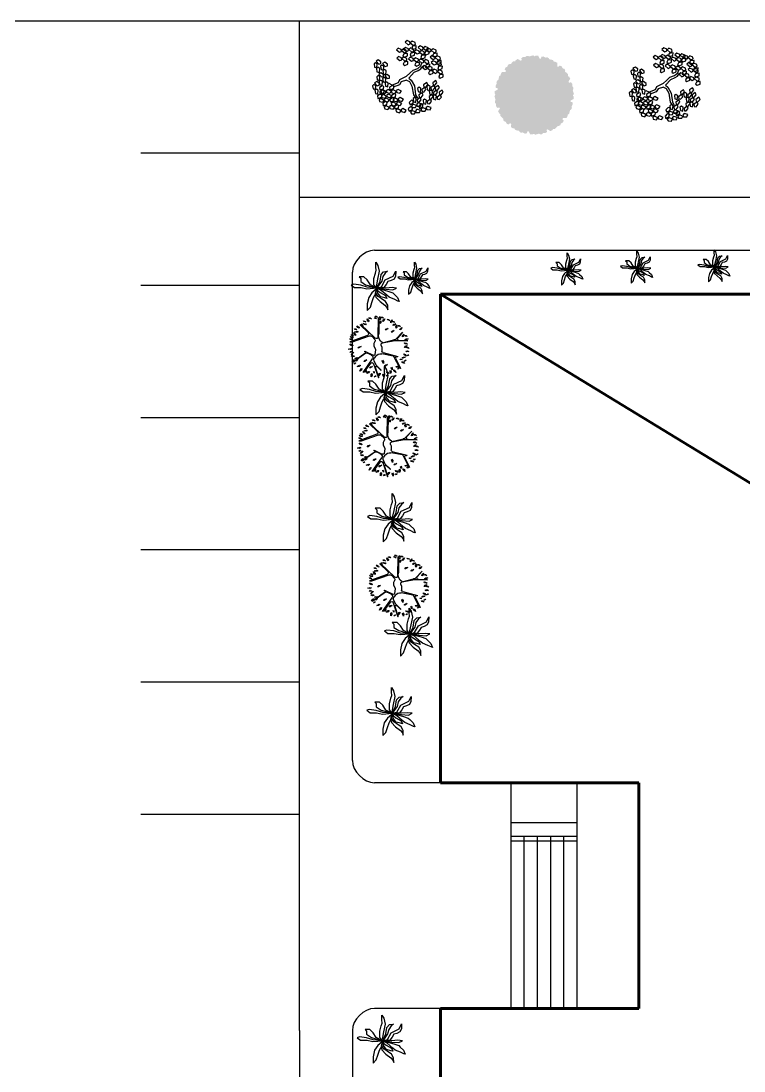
# Model space of a CAD drawing. Header units: millimetres. Extents: x -273369 to 399464, y -35443 to 194245.
# Drawn here: x 299302 to 303402, y 171941 to 177896 of the extents above; entities that cross this region are included whole.
import ezdxf

# ---------------------------------------------------------------- set-up
doc = ezdxf.new("R2010")
doc.units = ezdxf.units.MM
doc.layers.add('TREES', color=3, linetype='Continuous')

# ---------------------------------------------------------------- blocks, each defined once
blk = doc.blocks.new('R_TREE9')
at = {"layer": 'TREES', "color": 3}
for p, q in [((-699, 992), (-617, 1059)), ((-617, 1059), (-545, 1024)), ((-540, 1054), (-459, 1120)), ((-532, 993), (-540, 1054)), ((-386, 1085), (-460, 983)), ((-459, 1120), (-386, 1085)), ((3, 1024), (43, 1121)), ((43, 1121), (124, 1124)), ((124, 1124), (108, 1000)), ((143, 1027), (171, 1094)), ((171, 1094), (232, 1087)), ((232, 1087), (275, 991)), ((278, 993), (318, 1090)), ((318, 1090), (399, 1093)), ((399, 1093), (382, 969)), ((418, 996), (445, 1063)), ((445, 1063), (506, 1056)), ((459, 955), (499, 1052)), ((499, 1052), (580, 1055)), ((506, 1056), (550, 960)), ((580, 1055), (563, 931)), ((-1032, 688), (-960, 724)), ((-960, 724), (-923, 604)), ((-839, 667), (-757, 734)), ((-685, 698), (-758, 597)), ((-757, 734), (-685, 698)), ((-707, 879), (-583, 895)), ((-683, 802), (-707, 879)), ((-690, 932), (-699, 992)), ((-618, 922), (-690, 932)), ((-579, 788), (-683, 802)), ((-681, 728), (-599, 795)), ((-672, 667), (-681, 728)), ((-545, 1024), (-618, 922)), ((-527, 760), (-600, 658)), ((-599, 795), (-527, 760)), ((-583, 895), (-540, 835)), ((-540, 835), (-579, 788)), ((-555, 754), (-431, 769)), ((-532, 676), (-555, 754)), ((-547, 867), (-465, 934)), ((-538, 807), (-547, 867)), ((-466, 797), (-538, 807)), ((-460, 983), (-532, 993)), ((-393, 899), (-466, 797)), ((-465, 934), (-393, 899)), ((-431, 769), (-388, 710)), ((-388, 710), (-427, 662)), ((-389, 786), (-307, 853)), ((-381, 725), (-389, 786)), ((-388, 928), (-307, 995)), ((-380, 868), (-388, 928)), ((-308, 716), (-381, 725)), ((-308, 858), (-380, 868)), ((-235, 960), (-308, 858)), ((-235, 817), (-308, 716)), ((-307, 995), (-235, 960)), ((-307, 853), (-235, 817)), ((-231, 847), (-149, 914)), ((-223, 786), (-231, 847)), ((-150, 777), (-223, 786)), ((-77, 878), (-150, 777)), ((-149, 914), (-77, 878)), ((39, 974), (3, 1024)), ((108, 1000), (39, 974)), ((126, 692), (166, 790)), ((162, 643), (126, 692)), ((222, 930), (143, 1027)), ((161, 858), (189, 926)), ((241, 761), (161, 858)), ((166, 790), (247, 793)), ((189, 926), (250, 918)), ((275, 991), (222, 930)), ((247, 793), (230, 669)), ((294, 822), (241, 761)), ((250, 918), (294, 822)), ((266, 695), (294, 763)), ((345, 598), (266, 695)), ((314, 943), (278, 993)), ((294, 763), (354, 755)), ((382, 969), (314, 943)), ((354, 755), (398, 659)), ((497, 899), (418, 996)), ((436, 827), (464, 895)), ((516, 730), (436, 827)), ((495, 906), (459, 955)), ((464, 895), (525, 887)), ((563, 931), (495, 906)), ((550, 960), (497, 899)), ((568, 791), (516, 730)), ((525, 887), (568, 791)), ((599, 958), (626, 1026)), ((678, 861), (599, 958)), ((617, 789), (645, 857)), ((697, 693), (617, 789)), ((626, 1026), (687, 1018)), ((645, 857), (706, 849)), ((731, 922), (678, 861)), ((687, 1018), (731, 922)), ((749, 754), (697, 693)), ((698, 824), (739, 921)), ((734, 774), (698, 824)), ((706, 849), (749, 754)), ((803, 800), (734, 774)), ((739, 921), (819, 924)), ((819, 924), (803, 800)), ((838, 827), (866, 894)), ((918, 730), (838, 827)), ((857, 658), (885, 726)), ((866, 894), (927, 887)), ((885, 726), (945, 718)), ((970, 791), (918, 730)), ((927, 887), (970, 791)), ((945, 718), (989, 622)), ((-1125, 343), (-1053, 380)), ((-1079, 525), (-1007, 561)), ((-1075, 419), (-1079, 525)), ((-1021, 389), (-1075, 419)), ((-1053, 380), (-1016, 260)), ((-1028, 582), (-1032, 688)), ((-975, 552), (-1028, 582)), ((-970, 441), (-1021, 389)), ((-1007, 561), (-970, 441)), ((-989, 344), (-927, 453)), ((-923, 604), (-975, 552)), ((-927, 453), (-854, 450)), ((-915, 375), (-843, 411)), ((-911, 269), (-915, 375)), ((-839, 391), (-914, 316)), ((-854, 450), (-839, 391)), ((-847, 553), (-723, 569)), ((-824, 476), (-847, 553)), ((-843, 411), (-806, 291)), ((-830, 606), (-839, 667)), ((-758, 597), (-830, 606)), ((-719, 462), (-824, 476)), ((-786, 335), (-705, 402)), ((-723, 569), (-681, 510)), ((-681, 510), (-719, 462)), ((-705, 402), (-632, 367)), ((-632, 367), (-705, 265)), ((-600, 658), (-672, 667)), ((-628, 396), (-547, 463)), ((-620, 336), (-628, 396)), ((-547, 463), (-474, 428)), ((-474, 428), (-547, 326)), ((-427, 662), (-532, 676)), ((-462, 372), (-338, 388)), ((-438, 295), (-462, 372)), ((-453, 485), (-372, 552)), ((-445, 425), (-453, 485)), ((-372, 415), (-445, 425)), ((-397, 672), (-273, 688)), ((-374, 595), (-397, 672)), ((-269, 581), (-374, 595)), ((-372, 552), (-299, 517)), ((-299, 517), (-372, 415)), ((-338, 388), (-295, 328)), ((-295, 547), (-214, 613)), ((-287, 486), (-295, 547)), ((-214, 476), (-287, 486)), ((-273, 688), (-231, 629)), ((-231, 629), (-269, 581)), ((-214, 613), (-141, 578)), ((-141, 578), (-214, 476)), ((230, 669), (162, 643)), ((256, 302), (308, 383)), ((284, 527), (312, 594)), ((364, 430), (284, 527)), ((308, 383), (367, 421)), ((312, 594), (373, 587)), ((320, 283), (408, 389)), ((342, 580), (382, 677)), ((378, 530), (342, 580)), ((398, 659), (345, 598)), ((416, 491), (364, 430)), ((367, 421), (390, 489)), ((373, 587), (416, 491)), ((446, 556), (378, 530)), ((382, 677), (463, 680)), ((408, 389), (507, 421)), ((463, 680), (446, 556)), ((482, 582), (510, 650)), ((561, 486), (482, 582)), ((500, 414), (528, 482)), ((580, 317), (500, 414)), ((510, 650), (570, 643)), ((528, 482), (589, 474)), ((614, 547), (561, 486)), ((570, 643), (614, 547)), ((632, 378), (580, 317)), ((589, 474), (632, 378)), ((640, 436), (680, 533)), ((676, 386), (640, 436)), ((744, 412), (676, 386)), ((680, 533), (761, 536)), ((761, 536), (744, 412)), ((768, 561), (809, 658)), ((804, 511), (768, 561)), ((780, 439), (808, 506)), ((859, 342), (780, 439)), ((873, 537), (804, 511)), ((808, 506), (868, 499)), ((809, 658), (889, 661)), ((936, 561), (857, 658)), ((912, 403), (859, 342)), ((868, 499), (912, 403)), ((889, 661), (873, 537)), ((908, 564), (936, 631)), ((988, 467), (908, 564)), ((927, 395), (955, 463)), ((1006, 298), (927, 395)), ((936, 631), (997, 624)), ((989, 622), (936, 561)), ((955, 463), (1015, 455)), ((1040, 528), (988, 467)), ((997, 624), (1040, 528)), ((1059, 359), (1006, 298)), ((1015, 455), (1059, 359)), ((-1172, 180), (-1100, 217)), ((-1168, 75), (-1172, 180)), ((-1115, 45), (-1168, 75)), ((-1121, 238), (-1125, 343)), ((-1068, 208), (-1121, 238)), ((-1063, 97), (-1115, 45)), ((-1100, 217), (-1063, 97)), ((-1083, 0), (-1020, 108)), ((-1016, 260), (-1068, 208)), ((-1020, 108), (-947, 106)), ((-933, 47), (-1007, -28)), ((-914, 316), (-989, 344)), ((-962, 212), (-890, 248)), ((-958, 106), (-962, 212)), ((-905, 76), (-958, 106)), ((-947, 106), (-933, 47)), ((-858, 239), (-911, 269)), ((-853, 128), (-905, 76)), ((-890, 248), (-853, 128)), ((-873, 31), (-810, 140)), ((-797, 3), (-873, 31)), ((-806, 291), (-858, 239)), ((-810, 140), (-737, 137)), ((-723, 78), (-797, 3)), ((-795, 222), (-671, 238)), ((-771, 145), (-795, 222)), ((-778, 275), (-786, 335)), ((-705, 265), (-778, 275)), ((-667, 131), (-771, 145)), ((-737, 137), (-723, 78)), ((-671, 238), (-628, 178)), ((-628, 178), (-667, 131)), ((-545, 145), (-656, 220)), ((-545, 214), (-650, 277)), ((-547, 326), (-620, 336)), ((-253, 177), (-545, 214)), ((-258, 95), (-545, 145)), ((-334, 281), (-438, 295)), ((-295, 328), (-334, 281)), ((-101, 14), (-258, 95)), ((-60, 70), (-253, 177)), ((-60, -80), (-101, 14)), ((4, -11), (-60, 70)), ((4, -11), (197, 164)), ((63, -93), (174, 33)), ((174, 33), (267, 133)), ((197, 164), (256, 302)), ((267, 133), (320, 283)), ((400, 242), (441, 339)), ((436, 192), (400, 242)), ((505, 218), (436, 192)), ((441, 339), (521, 342)), ((521, 342), (505, 218)), ((540, 244), (568, 312)), ((620, 148), (540, 244)), ((559, 76), (587, 144)), ((638, -21), (559, 76)), ((568, 312), (629, 305)), ((587, 144), (647, 136)), ((672, 209), (620, 148)), ((629, 305), (672, 209)), ((691, 40), (638, -21)), ((647, 136), (691, 40)), ((722, 85), (762, 183)), ((757, 36), (722, 85)), ((826, 61), (757, 36)), ((762, 183), (843, 186)), ((798, 270), (826, 338)), ((878, 173), (798, 270)), ((826, 338), (887, 330)), ((843, 186), (826, 61)), ((861, 88), (889, 156)), ((941, -9), (861, 88)), ((930, 234), (878, 173)), ((887, 330), (930, 234)), ((889, 156), (950, 148)), ((994, 52), (941, -9)), ((944, 135), (984, 233)), ((979, 86), (944, 135)), ((950, 148), (994, 52)), ((1048, 111), (979, 86)), ((984, 233), (1065, 236)), ((1065, 236), (1048, 111)), ((1083, 138), (1111, 206)), ((1163, 41), (1083, 138)), ((1102, -31), (1130, 37)), ((1111, 206), (1172, 198)), ((1130, 37), (1191, 30)), ((1216, 102), (1163, 41)), ((1172, 198), (1216, 102)), ((1191, 30), (1234, -66)), ((-1131, -311), (-1068, -261)), ((-1105, -413), (-1131, -311)), ((-1119, -142), (-1057, -91)), ((-1093, -244), (-1119, -142)), ((-1035, -262), (-1093, -244)), ((-1007, -28), (-1083, 0)), ((-1068, -261), (-1007, -370)), ((-1057, -91), (-996, -201)), ((-996, -201), (-1035, -262)), ((-967, -350), (-895, -336)), ((-895, -336), (-869, -392)), ((-892, -292), (-829, -241)), ((-866, -394), (-892, -292)), ((-829, -241), (-768, -351)), ((-757, -236), (-695, -185)), ((-731, -338), (-757, -236)), ((-673, -356), (-731, -338)), ((-695, -185), (-633, -294)), ((-633, -294), (-673, -356)), ((-489, -299), (-426, -248)), ((-463, -401), (-489, -299)), ((-426, -248), (-365, -357)), ((-212, -318), (-293, -518)), ((-112, -255), (-212, -318)), ((-48, -312), (-147, -355)), ((-60, -80), (-112, -255)), ((63, -93), (-48, -312)), ((424, -140), (464, -43)), ((460, -190), (424, -140)), ((528, -164), (460, -190)), ((464, -43), (545, -40)), ((545, -40), (528, -164)), ((564, -137), (591, -70)), ((643, -234), (564, -137)), ((582, -306), (610, -238)), ((662, -403), (582, -306)), ((591, -70), (652, -77)), ((610, -238), (671, -246)), ((696, -173), (643, -234)), ((652, -77), (696, -173)), ((714, -342), (662, -403)), ((671, -246), (714, -342)), ((692, -153), (733, -55)), ((728, -202), (692, -153)), ((797, -176), (728, -202)), ((733, -55), (813, -52)), ((813, -52), (797, -176)), ((832, -150), (860, -82)), ((912, -247), (832, -150)), ((851, -318), (879, -251)), ((930, -415), (851, -318)), ((860, -82), (921, -90)), ((879, -251), (939, -258)), ((880, -81), (908, -13)), ((959, -177), (880, -81)), ((908, -13), (969, -20)), ((964, -186), (912, -247)), ((921, -90), (964, -186)), ((939, -258), (983, -354)), ((1012, -116), (959, -177)), ((969, -20), (1012, -116)), ((1181, -127), (1102, -31)), ((1234, -66), (1181, -127)), ((-1046, -431), (-1105, -413)), ((-1007, -370), (-1046, -431)), ((-1026, -693), (-963, -642)), ((-1014, -524), (-952, -473)), ((-988, -626), (-1014, -524)), ((-1005, -469), (-967, -350)), ((-926, -480), (-1005, -469)), ((-930, -644), (-988, -626)), ((-963, -642), (-902, -752)), ((-952, -473), (-890, -582)), ((-890, -582), (-930, -644)), ((-869, -392), (-926, -480)), ((-903, -461), (-840, -411)), ((-877, -563), (-903, -461)), ((-819, -582), (-877, -563)), ((-807, -412), (-866, -394)), ((-840, -411), (-779, -520)), ((-779, -520), (-819, -582)), ((-768, -351), (-807, -412)), ((-778, -619), (-740, -500)), ((-698, -630), (-778, -619)), ((-775, -693), (-712, -642)), ((-769, -405), (-706, -354)), ((-743, -507), (-769, -405)), ((-684, -525), (-743, -507)), ((-740, -500), (-668, -487)), ((-712, -642), (-651, -751)), ((-706, -354), (-645, -464)), ((-641, -542), (-698, -630)), ((-645, -464), (-684, -525)), ((-668, -487), (-641, -542)), ((-643, -563), (-605, -444)), ((-564, -574), (-643, -563)), ((-641, -618), (-578, -567)), ((-614, -720), (-641, -618)), ((-605, -444), (-533, -430)), ((-578, -567), (-517, -676)), ((-507, -485), (-564, -574)), ((-517, -676), (-556, -738)), ((-533, -430), (-507, -485)), ((-500, -468), (-437, -417)), ((-474, -570), (-500, -468)), ((-494, -630), (-432, -579)), ((-468, -732), (-494, -630)), ((-416, -588), (-474, -570)), ((-404, -419), (-463, -401)), ((-437, -417), (-376, -526)), ((-432, -579), (-371, -689)), ((-376, -526), (-416, -588)), ((-371, -689), (-410, -750)), ((-365, -357), (-404, -419)), ((-375, -626), (-337, -506)), ((-295, -637), (-375, -626)), ((-337, -506), (-265, -493)), ((-238, -548), (-295, -637)), ((-285, -692), (-161, -680)), ((-265, -493), (-238, -548)), ((-147, -355), (-223, -549)), ((-223, -549), (-177, -650)), ((-161, -680), (-120, -741)), ((-13, -715), (4, -644)), ((4, -644), (65, -642)), ((65, -642), (124, -729)), ((983, -354), (930, -415)), ((-1000, -795), (-1026, -693)), ((-941, -813), (-1000, -795)), ((-902, -752), (-941, -813)), ((-900, -851), (-862, -732)), ((-821, -862), (-900, -851)), ((-862, -732), (-790, -718)), ((-764, -773), (-821, -862)), ((-790, -718), (-764, -773)), ((-786, -862), (-724, -811)), ((-760, -964), (-786, -862)), ((-749, -795), (-775, -693)), ((-702, -982), (-760, -964)), ((-690, -813), (-749, -795)), ((-724, -811), (-662, -920)), ((-662, -920), (-702, -982)), ((-651, -751), (-690, -813)), ((-661, -1020), (-623, -901)), ((-581, -1031), (-661, -1020)), ((-652, -787), (-589, -736)), ((-626, -889), (-652, -787)), ((-567, -907), (-626, -889)), ((-623, -901), (-551, -887)), ((-556, -738), (-614, -720)), ((-589, -736), (-528, -845)), ((-524, -942), (-581, -1031)), ((-528, -845), (-567, -907)), ((-551, -887), (-524, -942)), ((-527, -945), (-488, -825)), ((-447, -956), (-527, -945)), ((-519, -1024), (-394, -1012)), ((-498, -1102), (-519, -1024)), ((-506, -799), (-443, -749)), ((-480, -901), (-506, -799)), ((-488, -825), (-417, -812)), ((-421, -920), (-480, -901)), ((-410, -750), (-468, -732)), ((-390, -867), (-447, -956)), ((-443, -749), (-382, -858)), ((-382, -858), (-421, -920)), ((-417, -812), (-390, -867)), ((-394, -1012), (-354, -1073)), ((-380, -957), (-342, -838)), ((-301, -968), (-380, -957)), ((-342, -838), (-270, -825)), ((-244, -880), (-301, -968)), ((-264, -770), (-285, -692)), ((-270, -825), (-244, -880)), ((-160, -787), (-264, -770)), ((-246, -1047), (-229, -975)), ((-229, -975), (-168, -973)), ((-227, -886), (-102, -874)), ((-206, -964), (-227, -886)), ((-102, -981), (-206, -964)), ((-168, -973), (-110, -1061)), ((-120, -741), (-160, -787)), ((-135, -771), (-10, -759)), ((-114, -849), (-135, -771)), ((-10, -866), (-114, -849)), ((-102, -874), (-62, -935)), ((-62, -935), (-102, -981)), ((-77, -965), (48, -953)), ((-56, -1043), (-77, -965)), ((81, -798), (-13, -715)), ((-10, -759), (30, -820)), ((30, -820), (-10, -866)), ((46, -909), (63, -838)), ((139, -992), (46, -909)), ((48, -953), (89, -1014)), ((89, -1014), (48, -1060)), ((63, -838), (124, -836)), ((124, -729), (81, -798)), ((118, -761), (242, -749)), ((139, -839), (118, -761)), ((124, -836), (182, -923)), ((243, -856), (139, -839)), ((182, -923), (139, -992)), ((194, -974), (318, -962)), ((215, -1052), (194, -974)), ((242, -749), (283, -810)), ((283, -810), (243, -856)), ((268, -840), (393, -828)), ((289, -918), (268, -840)), ((393, -935), (289, -918)), ((318, -962), (359, -1023)), ((359, -1023), (319, -1069)), ((390, -784), (407, -712)), ((484, -867), (390, -784)), ((393, -828), (433, -889)), ((433, -889), (393, -935)), ((407, -712), (468, -710)), ((466, -996), (483, -925)), ((560, -1079), (466, -996)), ((468, -710), (527, -798)), ((483, -925), (544, -923)), ((527, -798), (484, -867)), ((544, -923), (603, -1011)), ((603, -1011), (560, -1079)), ((-394, -1119), (-498, -1102)), ((-354, -1073), (-394, -1119)), ((-369, -1103), (-244, -1091)), ((-348, -1181), (-369, -1103)), ((-244, -1198), (-348, -1181)), ((-153, -1130), (-246, -1047)), ((-244, -1091), (-204, -1152)), ((-204, -1152), (-244, -1198)), ((-110, -1061), (-153, -1130)), ((48, -1060), (-56, -1043)), ((319, -1069), (215, -1052)), ((344, -1053), (469, -1041)), ((365, -1130), (344, -1053)), ((469, -1148), (365, -1130)), ((469, -1041), (509, -1102)), ((509, -1102), (469, -1148))]:
    blk.add_line(p, q, dxfattribs=at)
blk = doc.blocks.new('R_TREE8')
at = {"layer": 'TREES', "color": 3}
for p, q in [((-86, 880), (-139, 649)), ((-4, 1005), (-86, 880)), ((-4, 818), (-4, 1005)), ((-694, 461), (-793, 655)), ((-793, 655), (-781, 455)), ((-781, 455), (-723, 336)), ((-372, 304), (-694, 461)), ((-308, 624), (-466, 649)), ((-466, 649), (-378, 580)), ((-378, 580), (-279, 436)), ((-209, 517), (-308, 624)), ((-279, 436), (-238, 254)), ((-168, 254), (-209, 517)), ((-139, 649), (-74, 336)), ((-22, 686), (-4, 818)), ((13, 580), (-22, 686)), ((72, 367), (13, 580)), ((341, 305), (468, 432)), ((468, 432), (659, 432)), ((659, 432), (595, 369)), ((-822, -15), (-647, 4)), ((-723, 336), (-606, 279)), ((-647, 4), (-407, -15)), ((-606, 279), (-483, 242)), ((-483, 242), (-413, 129)), ((-413, 129), (-326, 10)), ((-226, 35), (-372, 304)), ((-326, 10), (-40, -12)), ((-238, 254), (-40, -12)), ((-40, -12), (-226, 35)), ((-40, -12), (-168, 254)), ((-74, 336), (-28, 110)), ((-40, -12), (72, 117)), ((405, 115), (-40, -12)), ((-40, -12), (214, 115)), ((-28, 110), (-40, -12)), ((-40, -12), (340, 17)), ((72, 117), (72, 367)), ((214, 115), (341, 305)), ((340, 17), (597, 98)), ((580, 4), (352, -46)), ((595, 242), (405, 115)), ((837, 4), (580, 4)), ((595, 369), (595, 242)), ((597, 98), (872, 135)), ((971, 104), (837, 4)), ((872, 135), (971, 104)), ((-865, -393), (-927, -553)), ((-738, -266), (-865, -393)), ((-682, -90), (-822, -15)), ((-752, -472), (-536, -384)), ((-675, -203), (-738, -266)), ((-402, -65), (-682, -90)), ((-484, -139), (-675, -203)), ((-536, -384), (-437, -303)), ((-40, -12), (-484, -139)), ((-390, -315), (-442, -434)), ((-442, -434), (-361, -409)), ((-437, -303), (-220, -109)), ((-407, -15), (-40, -12)), ((-40, -12), (-402, -65)), ((-180, -190), (-390, -315)), ((-361, -409), (-197, -365)), ((-220, -109), (-40, -12)), ((-215, -434), (-98, -353)), ((-197, -365), (-133, -290)), ((-86, -121), (-180, -190)), ((-4, -378), (-168, -547)), ((-133, -290), (-69, -209)), ((-98, -353), (-4, -215)), ((-40, -12), (-86, -121)), ((-69, -209), (-40, -12)), ((352, -46), (-40, -12)), ((-40, -12), (25, -234)), ((-4, -215), (-22, -59)), ((-22, -59), (151, -203)), ((25, -234), (-4, -378)), ((87, -393), (24, -266)), ((151, -584), (87, -393)), ((151, -203), (278, -393)), ((278, -393), (341, -647)), ((-927, -553), (-875, -534)), ((-875, -534), (-752, -472)), ((-477, -878), (-472, -691)), ((-442, -791), (-477, -878)), ((-472, -691), (-390, -547)), ((-361, -691), (-442, -791)), ((-390, -547), (-215, -434)), ((-168, -547), (-361, -691)), ((214, -774), (151, -584)), ((341, -901), (214, -774)), ((341, -647), (341, -901))]:
    blk.add_line(p, q, dxfattribs=at)
blk = doc.blocks.new('R_TREE13')
at = {"layer": 'TREES', "color": 3}
for p, q in [((-939, 940), (-948, 923)), ((-948, 923), (-425, 655)), ((-493, 719), (-939, 940)), ((-659, 1066), (-719, 1123)), ((-719, 1123), (-685, 1015)), ((-685, 1015), (-647, 998)), ((-647, 998), (-659, 1066)), ((-622, 1111), (-575, 1160)), ((-609, 1159), (-622, 1111)), ((-577, 1185), (-609, 1159)), ((-575, 1160), (-577, 1185)), ((-549, 1013), (-558, 945)), ((-558, 945), (-542, 926)), ((-531, 966), (-549, 1013)), ((-542, 926), (-531, 966)), ((-445, 1154), (-496, 1052)), ((-496, 1052), (-481, 1013)), ((-481, 1013), (-441, 1070)), ((-441, 1070), (-445, 1154)), ((-331, 1155), (-407, 1192)), ((-407, 1192), (-341, 1098)), ((-390, 1229), (-343, 1279)), ((-377, 1278), (-390, 1229)), ((-345, 1304), (-377, 1278)), ((-343, 1279), (-345, 1304)), ((-341, 1098), (-300, 1093)), ((-300, 1093), (-331, 1155)), ((-197, 1314), (-209, 1201)), ((-209, 1201), (-182, 1170)), ((-164, 1237), (-197, 1314)), ((-182, 1170), (-164, 1237)), ((-18, 1279), (-61, 1330)), ((-61, 1330), (-45, 1241)), ((-45, 1241), (-16, 1223)), ((-22, 1158), (-23, 1117)), ((-23, 1117), (36, 1153)), ((66, 1231), (-22, 1158)), ((-16, 1223), (-18, 1279)), ((36, 1153), (66, 1231)), ((171, 1185), (117, 1250)), ((117, 1250), (138, 1137)), ((138, 1137), (174, 1116)), ((174, 1116), (171, 1185)), ((282, 874), (269, 1263)), ((269, 1263), (269, 710)), ((359, 1276), (301, 1178)), ((301, 1178), (314, 1138)), ((314, 1138), (357, 1192)), ((327, 719), (646, 1029)), ((357, 1192), (359, 1276)), ((646, 1029), (405, 821)), ((455, 1062), (436, 1025)), ((436, 1025), (505, 1034)), ((497, 1186), (454, 1238)), ((454, 1238), (471, 1148)), ((565, 1093), (455, 1062)), ((471, 1148), (499, 1130)), ((499, 1130), (497, 1186)), ((505, 1034), (565, 1093)), ((758, 949), (753, 908)), ((753, 908), (815, 940)), ((850, 1016), (758, 949)), ((815, 940), (850, 1016)), ((940, 887), (898, 939)), ((898, 939), (914, 849)), ((-1091, 529), (-1169, 498)), ((-1169, 498), (-1055, 484)), ((-1040, 708), (-1119, 736)), ((-1119, 736), (-1044, 651)), ((-1024, 511), (-1091, 529)), ((-1055, 484), (-1024, 511)), ((-1044, 651), (-1002, 651)), ((-1002, 651), (-1040, 708)), ((-998, 587), (-920, 539)), ((-931, 584), (-998, 587)), ((-973, 812), (-925, 861)), ((-960, 860), (-973, 812)), ((-927, 886), (-960, 860)), ((-888, 549), (-931, 584)), ((-925, 861), (-927, 886)), ((-920, 539), (-888, 549)), ((-881, 876), (-886, 762)), ((-886, 762), (-857, 733)), ((-844, 801), (-881, 876)), ((-857, 733), (-844, 801)), ((-415, 833), (-435, 808)), ((-435, 808), (-428, 769)), ((-249, 180), (-415, 833)), ((-401, 623), (-307, 119)), ((269, 710), (159, 141)), ((184, 161), (306, 655)), ((715, 670), (646, 579)), ((646, 579), (654, 538)), ((654, 538), (703, 587)), ((703, 587), (715, 670)), ((851, 781), (819, 755)), ((819, 755), (886, 735)), ((964, 764), (851, 781)), ((886, 735), (964, 764)), ((914, 849), (943, 832)), ((943, 832), (940, 887)), ((1012, 739), (943, 648)), ((943, 648), (951, 607)), ((951, 607), (1000, 656)), ((1000, 656), (1012, 739)), ((1082, 555), (1061, 519)), ((1061, 519), (1130, 523)), ((1121, 650), (1078, 702)), ((1078, 702), (1095, 612)), ((1194, 577), (1082, 555)), ((1095, 612), (1123, 595)), ((1123, 595), (1121, 650)), ((1130, 523), (1194, 577)), ((1208, 423), (1166, 475)), ((1166, 475), (1182, 385)), ((-1244, 227), (-1327, 220)), ((-1327, 220), (-1223, 173)), ((-1217, 43), (-1275, -18)), ((-1275, -18), (-1166, 15)), ((-1266, 317), (-1219, 367)), ((-1254, 366), (-1266, 317)), ((-1221, 391), (-1254, 366)), ((-1185, 189), (-1244, 227)), ((-1223, 173), (-1185, 189)), ((-1219, 367), (-1221, 391)), ((-1149, 53), (-1217, 43)), ((-1101, 391), (-1166, 444)), ((-1166, 444), (-1125, 338)), ((-1166, 15), (-1149, 53)), ((-1125, 338), (-1086, 323)), ((-1086, 323), (-1101, 391)), ((-861, -84), (-1032, 100)), ((-1032, 100), (-1019, 100)), ((-1019, 100), (-797, -126)), ((-770, 380), (-839, 289)), ((-839, 289), (-831, 248)), ((-831, 248), (-782, 297)), ((-782, 297), (-770, 380)), ((-639, 199), (-723, 193)), ((-723, 193), (-619, 146)), ((-581, 162), (-639, 199)), ((-619, 146), (-581, 162)), ((-5, 131), (-181, 127)), ((61, 100), (-5, 131)), ((96, 99), (130, 98)), ((812, 401), (743, 310)), ((743, 310), (751, 269)), ((751, 269), (800, 318)), ((800, 318), (812, 401)), ((1052, 80), (1032, 53)), ((1032, 53), (1087, 50)), ((1143, 87), (1052, 80)), ((1087, 50), (1143, 87)), ((1129, 204), (1120, 164)), ((1120, 164), (1184, 188)), ((1229, 259), (1129, 204)), ((1182, 385), (1211, 368)), ((1184, 188), (1229, 259)), ((1218, 62), (1184, 38)), ((1184, 38), (1249, 13)), ((1211, 368), (1208, 423)), ((1329, 37), (1218, 62)), ((1249, 13), (1329, 37)), ((1301, 150), (1259, 202)), ((1259, 202), (1275, 112)), ((1275, 112), (1303, 95)), ((1303, 95), (1301, 150)), ((-1359, -26), (-1337, -13)), ((-737, -234), (-1359, -26)), ((-1337, -13), (-855, -161)), ((-1308, -204), (-1260, -154)), ((-1295, -155), (-1308, -204)), ((-1234, -296), (-1307, -336)), ((-1307, -336), (-1193, -337)), ((-1262, -129), (-1295, -155)), ((-1260, -154), (-1262, -129)), ((-1165, -307), (-1234, -296)), ((-1193, -337), (-1165, -307)), ((-1134, -454), (-1163, -532)), ((-1163, -532), (-1077, -458)), ((-1099, -205), (-1149, -208)), ((-1149, -208), (-1088, -238)), ((-1076, -416), (-1134, -454)), ((-1124, -699), (-526, -285)), ((-717, -365), (-1108, -662)), ((-1065, -228), (-1099, -205)), ((-1088, -238), (-1065, -228)), ((-1077, -458), (-1076, -416)), ((-853, -283), (-922, -374)), ((-922, -374), (-914, -415)), ((-914, -415), (-865, -366)), ((-865, -366), (-853, -283)), ((-855, -161), (-849, -121)), ((-797, -126), (-603, -217)), ((-414, -147), (-494, -205)), ((-367, -324), (-269, -501)), ((-183, -615), (-366, -258)), ((-342, -168), (-337, -165)), ((-337, -165), (-133, -139)), ((-133, -139), (30, -206)), ((30, -206), (168, -206)), ((168, -206), (252, -166)), ((225, -1166), (483, -418)), ((330, -180), (456, -303)), ((979, -799), (385, -163)), ((436, -38), (1280, -25)), ((1275, -4), (576, -8)), ((1141, -443), (1101, -452)), ((1101, -452), (1150, -500)), ((1233, -511), (1141, -443)), ((1276, -386), (1233, -334)), ((1233, -334), (1249, -424)), ((1281, -159), (1238, -107)), ((1238, -107), (1254, -197)), ((1249, -424), (1278, -441)), ((1254, -197), (1283, -215)), ((1280, -25), (1275, -4)), ((1278, -441), (1276, -386)), ((1283, -215), (1281, -159)), ((1348, -118), (1305, -66)), ((1305, -66), (1321, -156)), ((1321, -156), (1350, -173)), ((1350, -173), (1348, -118)), ((-1108, -662), (-1124, -699)), ((-1038, -554), (-1121, -567)), ((-1121, -567), (-1015, -607)), ((-1012, -770), (-1063, -836)), ((-1063, -836), (-958, -791)), ((-978, -588), (-1038, -554)), ((-1015, -607), (-978, -588)), ((-945, -751), (-1012, -770)), ((-958, -791), (-945, -751)), ((-819, -815), (-857, -873)), ((-857, -873), (-851, -957)), ((-851, -957), (-803, -853)), ((-803, -853), (-819, -815)), ((-273, -578), (-678, -1139)), ((-647, -1139), (-250, -575)), ((-570, -525), (-639, -615)), ((-639, -615), (-631, -656)), ((-631, -656), (-582, -608)), ((-582, -608), (-570, -525)), ((-228, -577), (-198, -630)), ((-198, -630), (-183, -615)), ((24, -787), (-45, -878)), ((-45, -878), (-37, -919)), ((-37, -919), (12, -870)), ((12, -870), (24, -787)), ((506, -499), (221, -1281)), ((628, -471), (968, -824)), ((666, -914), (639, -978)), ((689, -949), (666, -914)), ((826, -865), (851, -929)), ((866, -873), (826, -865)), ((922, -973), (866, -873)), ((912, -713), (876, -733)), ((876, -733), (937, -764)), ((1020, -750), (912, -713)), ((937, -764), (1020, -750)), ((968, -824), (979, -799)), ((975, -562), (977, -631)), ((1010, -584), (975, -562)), ((977, -631), (1029, -697)), ((1029, -697), (1010, -584)), ((1094, -576), (1110, -666)), ((1136, -628), (1094, -576)), ((1110, -666), (1138, -683)), ((1138, -683), (1136, -628)), ((1150, -500), (1233, -511)), ((-746, -1095), (-698, -1045)), ((-733, -1046), (-746, -1095)), ((-700, -1021), (-733, -1046)), ((-698, -1045), (-700, -1021)), ((-678, -1139), (-647, -1139)), ((-636, -1194), (-559, -1109)), ((-616, -1112), (-636, -1194)), ((-594, -951), (-625, -991)), ((-625, -991), (-562, -965)), ((-563, -1068), (-616, -1112)), ((-554, -941), (-594, -951)), ((-559, -1109), (-563, -1068)), ((-562, -965), (-554, -941)), ((-473, -944), (-504, -990)), ((-504, -990), (-500, -1057)), ((-500, -1057), (-461, -975)), ((-461, -975), (-473, -944)), ((-422, -1075), (-433, -1144)), ((-433, -1144), (-394, -1218)), ((-391, -1104), (-422, -1075)), ((-394, -1218), (-391, -1104)), ((-294, -1140), (-340, -1210)), ((-340, -1210), (-239, -1157)), ((-229, -1117), (-294, -1140)), ((-240, -1281), (-193, -1231)), ((-228, -1232), (-240, -1281)), ((-239, -1157), (-229, -1117)), ((-195, -1206), (-228, -1232)), ((-193, -1231), (-195, -1206)), ((-85, -1202), (-116, -1264)), ((-116, -1264), (-100, -1346)), ((-100, -1346), (-64, -1238)), ((-64, -1238), (-85, -1202)), ((47, -1151), (64, -1218)), ((86, -1165), (47, -1151)), ((64, -1218), (130, -1270)), ((130, -1270), (86, -1165)), ((221, -1281), (225, -1166)), ((353, -1226), (310, -1174)), ((310, -1174), (326, -1264)), ((326, -1264), (355, -1281)), ((355, -1281), (353, -1226)), ((406, -1130), (403, -1199)), ((403, -1199), (451, -1268)), ((440, -1155), (406, -1130)), ((451, -1268), (440, -1155)), ((528, -1169), (485, -1117)), ((485, -1117), (502, -1207)), ((502, -1207), (530, -1225)), ((547, -1026), (506, -1030)), ((506, -1030), (549, -1084)), ((530, -1225), (528, -1169)), ((631, -1104), (547, -1026)), ((549, -1084), (631, -1104)), ((639, -978), (660, -1059)), ((660, -1059), (689, -949)), ((791, -1015), (748, -963)), ((748, -963), (765, -1053)), ((765, -1053), (793, -1070)), ((793, -1070), (791, -1015)), ((851, -929), (922, -973))]:
    blk.add_line(p, q, dxfattribs=at)
for centre, radius, start, end in [((-473, 760), 45.5, 243.64, 10.6014), ((-446, 614), 45.5, 10.6014, 62.8786), ((356, 877), 74.2, 181.8634, 310.8225), ((379, 666), 74.2, 134.2448, 188.0202), ((-569, 70), 267, 305.6088, 10.6014), ((-182, 197), 69.3, 194.2079, 271.0805), ((80, 142), 45.5, 245.2333, 290.9483), ((113, 140), 45.5, 290.9483, 1.3032), ((501, 356), 372, 211.6861, 281.6811), ((-894, -115), 45.5, 351.8668, 43.0362), ((-761, -305), 74.2, 305.6088, 71.5971), ((-559, -115), 111, 246.551, 305.6088), ((-464, -377), 111, 28.8202, 123.7178), ((-304, -226), 69.3, 123.3556, 207.1442), ((281, -229), 69.3, 45.654, 114.8963), ((439, -112), 74.2, 91.721, 223.4992), ((378, -382), 111, 341.1475, 45.654), ((576, -524), 74.2, 45.654, 159.9847), ((-334, -537), 74.2, 322.3062, 28.8202), ((-239, -584), 13.6, 28.8202, 142.9276)]:
    blk.add_arc(centre, radius, start, end, dxfattribs=at)

msp = doc.modelspace()

# ---------------------------------------------------------------- hatches: boundary and pattern name
h = msp.add_hatch(color=256)
h.dxf.hatch_style = 1
h.set_gradient(color1=(153, 204, 0), color2=(51, 51, 51), rotation=208, tint=1)
h.paths.add_polyline_path([(302205.582, 177701.156), (302214.543, 177695.767), (302220.815, 177699.524), (302234.111, 177699.485), (302243.151, 177682.629), (302250.387, 177682.629), (302253.362, 177693.147), (302264.629, 177694.742), (302276.806, 177688.055), (302286.003, 177690.015), (302294.491, 177684.601), (302297.353, 177679.243), (302319.042, 177674.191), (302324.108, 177665.044), (302331.418, 177665.161), (302342.914, 177658.48), (302342.314, 177639.362), (302348.581, 177635.744), (302356.416, 177643.366), (302366.972, 177639.113), (302374.173, 177627.234), (302383.118, 177624.333), (302387.762, 177615.4), (302387.562, 177609.329), (302403.819, 177594.11), (302403.633, 177583.655), (302410.022, 177580.101), (302416.637, 177568.568), (302406.559, 177552.31), (302410.177, 177546.044), (302420.773, 177548.727), (302427.788, 177539.766), (302428.086, 177525.878), (302434.381, 177518.893), (302433.936, 177508.835), (302430.728, 177503.677), (302437.197, 177482.368), (302431.809, 177473.408), (302435.565, 177467.135), (302435.527, 177453.839), (302418.67, 177444.799), (302418.67, 177437.563), (302429.188, 177434.589), (302430.783, 177423.321), (302424.097, 177411.144), (302426.056, 177401.948), (302420.642, 177393.46), (302415.284, 177390.597), (302410.233, 177368.908), (302401.086, 177363.842), (302401.203, 177356.532), (302394.522, 177345.037), (302375.404, 177345.636), (302371.786, 177339.369), (302379.407, 177331.534), (302375.155, 177320.979), (302363.275, 177313.777), (302360.375, 177304.832), (302351.442, 177300.189), (302345.37, 177300.389), (302330.151, 177284.131), (302319.697, 177284.318), (302316.143, 177277.928), (302304.609, 177271.313), (302288.352, 177281.391), (302282.085, 177277.773), (302284.769, 177267.177), (302275.808, 177260.162), (302261.919, 177259.865), (302254.935, 177253.569), (302244.877, 177254.014), (302239.719, 177257.223), (302218.41, 177250.753), (302209.449, 177256.142), (302203.177, 177252.385), (302189.881, 177252.423), (302180.841, 177269.28), (302173.605, 177269.28), (302170.63, 177258.762), (302159.363, 177257.167), (302147.186, 177263.854), (302137.989, 177261.894), (302129.501, 177267.308), (302126.639, 177272.666), (302104.95, 177277.717), (302099.884, 177286.864), (302092.573, 177286.747), (302081.078, 177293.428), (302081.677, 177312.547), (302075.411, 177316.165), (302067.576, 177308.543), (302057.02, 177312.796), (302049.819, 177324.675), (302040.874, 177327.576), (302036.23, 177336.509), (302036.43, 177342.58), (302020.173, 177357.799), (302020.359, 177368.254), (302013.969, 177371.807), (302007.355, 177383.341), (302017.433, 177399.598), (302013.815, 177405.865), (302003.219, 177403.182), (301996.204, 177412.143), (301995.906, 177426.031), (301989.611, 177433.016), (301990.056, 177443.074), (301993.264, 177448.232), (301986.795, 177469.54), (301992.183, 177478.501), (301988.427, 177484.774), (301988.465, 177498.069), (302005.321, 177507.11), (302005.321, 177514.346), (301994.803, 177517.32), (301993.209, 177528.588), (301999.895, 177540.764), (301997.935, 177549.961), (302003.35, 177558.449), (302008.708, 177561.312), (302013.759, 177583), (302022.906, 177588.066), (302022.789, 177595.377), (302029.47, 177606.872), (302048.588, 177606.273), (302052.206, 177612.54), (302044.585, 177620.374), (302048.837, 177630.93), (302060.716, 177638.132), (302063.617, 177647.076), (302072.55, 177651.72), (302078.622, 177651.52), (302093.841, 177667.777), (302104.295, 177667.591), (302107.849, 177673.981), (302119.383, 177680.595), (302135.64, 177670.517), (302141.907, 177674.135), (302139.223, 177684.731), (302148.184, 177691.747), (302162.073, 177692.044), (302169.057, 177698.34), (302179.115, 177697.895), (302184.273, 177694.686)])

# ---------------------------------------------------------------- linework, layer by layer
for p, q in [((307076.049, 177895.938), (293576.049, 177895.938)), ((300881.049, 176770.938), (300881.049, 177895.938)), ((300881.049, 177145.938), (299981.049, 177145.938)), ((300881.049, 176895.938), (306201.049, 176895.938)), ((300881.049, 172170.938), (300881.049, 176770.938)), ((301306.049, 176595.938), (305901.049, 176595.938)), ((301181.049, 173700.938), (301181.049, 176470.938)), ((300881.049, 176395.938), (299981.049, 176395.938)), ((300881.049, 175645.938), (299981.049, 175645.938)), ((300881.049, 174895.938), (299981.049, 174895.938)), ((300881.049, 174145.938), (299981.049, 174145.938)), ((301681.049, 173575.938), (301306.049, 173575.938)), ((302081.049, 172295.938), (302081.049, 173575.938)), ((302456.049, 172295.938), (302456.049, 173575.938)), ((300881.049, 173395.938), (299981.049, 173395.938)), ((302081.049, 173350.938), (302456.049, 173350.938)), ((302456.049, 173270.938), (302081.049, 173270.938)), ((302081.049, 173245.938), (302456.049, 173245.938)), ((302156.049, 172295.938), (302156.049, 173270.938)), ((302231.049, 172295.938), (302231.049, 173270.938)), ((302306.049, 172295.938), (302306.049, 173270.938)), ((302381.049, 172295.938), (302381.049, 173270.938)), ((301681.049, 172295.938), (301306.049, 172295.938)), ((300881.049, 172170.938), (300881.049, 169100.938)), ((301181.049, 172170.938), (301181.049, 169400.938))]:
    msp.add_line(p, q)
at = {"lineweight": 60}
for p, q in [((305776.049, 176345.938), (301681.049, 176345.938)), ((301681.049, 173575.938), (301681.049, 176345.938)), ((303728.549, 175095.938), (301681.049, 176345.938)), ((302806.049, 173575.938), (301681.049, 173575.938)), ((302806.049, 173575.938), (302806.049, 172935.938)), ((302806.049, 172295.938), (302806.049, 172935.938)), ((302806.049, 172295.938), (301681.049, 172295.938)), ((301681.049, 169525.938), (301681.049, 172295.938))]:
    msp.add_line(p, q, dxfattribs=at)
for points in [[(300881.049, 176770.938), (300881.049, 176770.938), (300881.049, 176770.938), (300881.049, 176770.938)], [(301306.049, 176595.938), (301247.123, 176595.938), (301181.049, 176529.864), (301181.049, 176470.938)], [(301181.049, 173700.938), (301181.049, 173642.013), (301247.123, 173575.938), (301306.049, 173575.938)], [(301306.049, 172295.938), (301247.123, 172295.938), (301181.049, 172229.864), (301181.049, 172170.938)]]:
    msp.add_open_spline(points, degree=3)

# ---------------------------------------------------------------- block references
at = {"rotation": 270}
for name, p, xscale, yscale, zscale in [('R_TREE9', (301502.602, 177571.133), -0.1729000246982029, 0.1729000246982029, 0.1729000246982029), ('R_TREE9', (302958.606, 177530.716), -0.1729000246982029, 0.1729000246982029, 0.1729000246982029), ('R_TREE13', (301332.013, 176047.244), -0.1294401627717188, 0.1294401627717188, 0.1294401627717188), ('R_TREE13', (301384.23, 175486.364), -0.1294401627717188, 0.1294401627717188, 0.1294401627717188), ('R_TREE13', (301443.244, 174691.865), -0.1294401627717188, 0.1294401627717188, 0.1294401627717188)]:
    msp.add_blockref(name, p, dxfattribs=dict(at, xscale=xscale, yscale=yscale, zscale=zscale))
for p, xscale, yscale, zscale in [((302398.796, 176484.139), -0.09586107565556101, 0.09586107565556101, 0.09586107565556101), ((302793.899, 176495.006), -0.09586107565556101, 0.09586107565556101, 0.09586107565556101), ((303232.5, 176502.251), -0.09586107565556101, 0.09586107565556101, 0.09586107565556101), ((301313.894, 176383.683), -0.1430420543607167, 0.1430420543607167, 0.1430420543607167), ((301532.31, 176432.357), -0.09586107565556101, 0.09586107565556101, 0.09586107565556101), ((301362.839, 175791.915), -0.1430420543607167, 0.1430420543607167, 0.1430420543607167), ((301405.451, 175071.548), -0.1430420543607167, 0.1430420543607167, 0.1430420543607167), ((301502.027, 174422.214), -0.1430420543607167, 0.1430420543607167, 0.1430420543607167), ((301401.9, 173971.481), -0.1430420543607167, 0.1430420543607167, 0.1430420543607167), ((301347.274, 172114.301), -0.1430420543607167, 0.1430420543607167, 0.1430420543607167)]:
    msp.add_blockref('R_TREE8', p, dxfattribs=dict(xscale=xscale, yscale=yscale, zscale=zscale))

doc.saveas('drawing.dxf')
